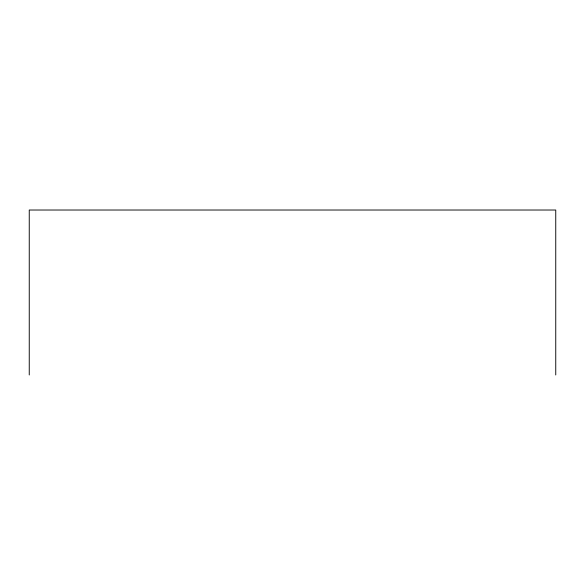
<?xml version="1.0" encoding="UTF-8"?>
<svg xmlns="http://www.w3.org/2000/svg" width="585" height="585" viewBox="0 0 585 585"><rect width="100%" height="100%" fill="white"/><g stroke="black" fill="none" stroke-linecap="round" stroke-linejoin="round"><path stroke-width="0.88" d="M555.75 374.978L555.75 210.022L29.25 210.022L29.25 374.978"/></g></svg>
